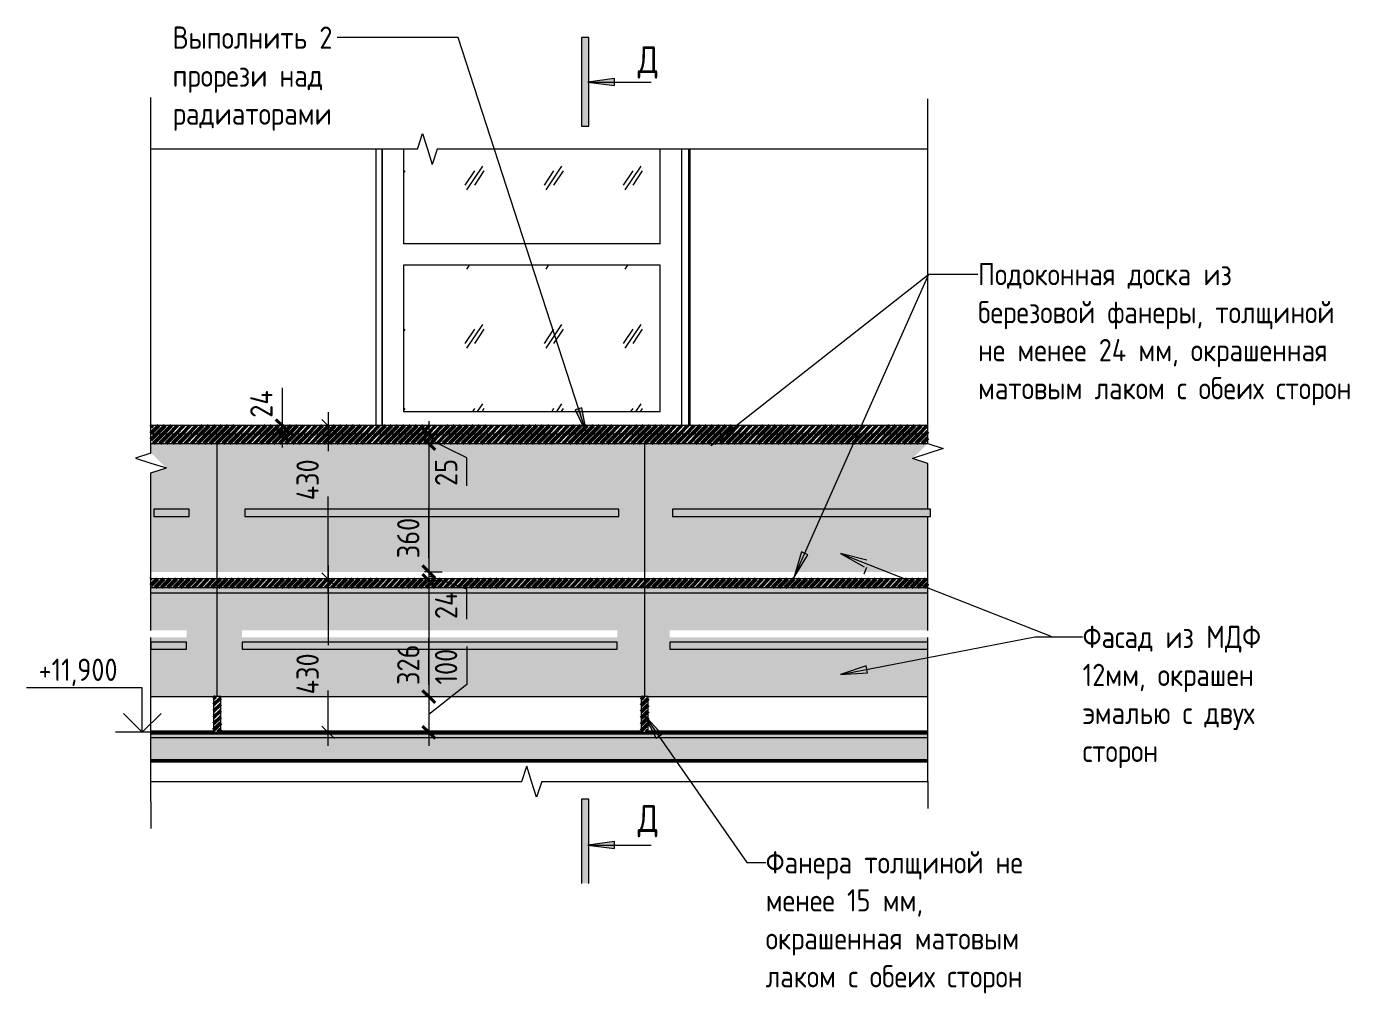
# Model space of a CAD drawing. Header units: millimetres. Extents: x 706 to 61221, y -16940 to 17865.
# Drawn here: x 23562 to 27275, y 11168 to 13879 of the extents above; entities that cross this region are included whole.
import ezdxf

# ---------------------------------------------------------------- set-up
doc = ezdxf.new("R2010")
doc.units = ezdxf.units.MM
for name, color, linetype, lineweight in [('Аннотация', 7, 'Continuous', 20), ('Окна', 7, 'Continuous', 9), ('Отметки', 7, 'Continuous', 9), ('Перекрытие', 7, 'Continuous', 20), ('Размеры', 7, 'Continuous', 9), ('Размеры-25', 7, 'Continuous', 9), ('Стены внутренние', 7, 'Continuous', 20), ('Стены наружные', 7, 'Continuous', 20), ('Узлы', 7, 'Continuous', 20)]:
    doc.layers.add(name, color=color, linetype=linetype, lineweight=lineweight)
doc.layers.add('Линии', color=7, linetype='Continuous', lineweight=9, true_color=0x00a600)
doc.styles.add('GOST Common', font='GOST_Common.ttf', dxfattribs={"width": 0.9, "height": 75})
doc.styles.add('GOST Common_3', font='GOST_Common.ttf', dxfattribs={"width": 0.9, "height": 62.5})
doc.styles.add('GOST Common_4', font='GOST_Common.ttf', dxfattribs={"width": 0.9, "height": 62.5})
doc.dimstyles.new('ADSK_Основной_2_5_мм_2', dxfattribs={"dimscale": 304.8, "dimtxt": 62.857187, "dimasz": 0.115978, "dimexe": 0.123031, "dimexo": 0.123031, "dimgap": 0.024606, "dimtad": 1, "dimrnd": 0.01, "dimdsep": 46, "dimtxsty": 'GOST Common_4', "dimblk1": 'OBLIQUE', "dimblk2": 'OBLIQUE', "dimsah": 1, "dimcen": 0.09, "dimdle": 0.123031, "dimazin": 2, "dimtfac": 1, "dimtdec": 4, "dimtix": 1, "dimtmove": 1, "dimatfit": 3, "dimfxl": 1, "dimtvp": 1, "dimtolj": 1, "dimtzin": 0, "dimlwd": 20, "dimlwe": 20, "dimarcsym": 2})
doc.dimstyles.new('ADSK_Основной_2_5_мм_Округление_до_10_мм_2', dxfattribs={"dimscale": 304.8, "dimtxt": 62.857187, "dimasz": 0.115978, "dimexe": 0.123031, "dimexo": 0.123031, "dimgap": 0.024606, "dimtad": 1, "dimdec": 0, "dimrnd": 10, "dimdsep": 46, "dimtxsty": 'GOST Common_4', "dimblk1": 'OBLIQUE', "dimblk2": 'OBLIQUE', "dimsah": 1, "dimcen": 0.09, "dimdle": 0.123031, "dimazin": 2, "dimtfac": 1, "dimtdec": 4, "dimtix": 1, "dimtmove": 1, "dimatfit": 3, "dimfxl": 1, "dimtvp": 1, "dimtolj": 1, "dimtzin": 0, "dimlwd": 20, "dimlwe": 20, "dimarcsym": 2})
pattern_1 = [(236.311, (-2939.48, 9487.09), (-222.2412, -444.5015), [80.133, -721.194]), (236.311, (-2935.034, 9473.756), (-222.2412, -444.5015), [48.08, -753.247]), (236.311, (-2961.7, 9473.756), (-222.2412, -444.5015), [48.08, -753.247])]
pattern_2 = [(45, (24994.946, 9331.516), (-8.838835, 8.838835), [])]

# ---------------------------------------------------------------- blocks, each defined once
blk = doc.blocks.new('окна_rehau_однопольное_фрамуга_сверху - 840х2230 _глухое_ _нов_ ок-21_-V14-П-5_1')
at = {"layer": 'Окна'}
h = blk.add_hatch(dxfattribs=at)
h.set_pattern_fill('FP_15', color=256, style=0, pattern_type=2)
h.set_pattern_definition(pattern_1)
h.paths.add_polyline_path([(-3394.3, 13270), (-2713.1, 13270), (-2713.1, 13535.6), (-3338.6, 13535.6), (-3352.4, 13492.3), (-3394.3, 13535.6), (-3432.9, 13535.6), (-3432.9, 13270), (-3425.2, 13270)])
h = blk.add_hatch(dxfattribs=at)
h.set_pattern_fill('FP_15', color=256, style=0, pattern_type=2)
h.set_pattern_definition(pattern_1)
h.paths.add_polyline_path([(-3090.3, 12800), (-2713.1, 12800.2), (-2713.1, 13210), (-3432.9, 13210), (-3432.9, 12800)])
for p, q in [((-3492.9, 13535.6), (-3492.9, 12760)), ((-3492.9, 12760), (-3492.9, 13535.6)), ((-3432.9, 13535.6), (-3432.9, 13270)), ((-2713.1, 13270), (-2713.1, 13535.6)), ((-2712.9, 13270), (-2712.9, 13535.6)), ((-2652.9, 13535.6), (-2652.9, 12760)), ((-2652.9, 13535.6), (-2652.9, 12760)), ((-2632.9, 12760), (-2632.9, 13535.6)), ((-2712.9, 13270), (-3432.9, 13270)), ((-3432.9, 13210), (-3432.9, 12800)), ((-2712.9, 13210), (-3432.9, 13210)), ((-2713.1, 12800), (-2713.1, 13210)), ((-2712.9, 12800), (-2712.9, 13210)), ((-3432.9, 12800), (-2712.9, 12800))]:
    blk.add_line(p, q, dxfattribs=at)
blk = doc.blocks.new('ADSK_Обрыв_Линия - По умолчанию-5819089-П-5_1')
at = {"layer": 'Узлы'}
for p, q in [((-4141.7, 11761.8), (-3101.1, 11761.8)), ((-3045.4, 11761.8), (-1961.7, 11761.8))]:
    blk.add_line(p, q, dxfattribs=at)
blk = doc.blocks.new('ADSK_Обрыв_Линия - По умолчанию-5818451-П-5_1')
at = {"layer": 'Узлы'}
for p, q in [((-3394.3, 13535.6), (-4141.7, 13535.6)), ((-1961.7, 13535.6), (-3338.6, 13535.6))]:
    blk.add_line(p, q, dxfattribs=at)
blk = doc.blocks.new('ADSK_Обрыв_Линия - По умолчанию-5819985-П-5_1')
at = {"layer": 'Узлы'}
for p, q in [((-1961.7, 12710), (-1961.7, 13601.8)), ((-1961.7, 12525.4), (-1961.7, 12654.3)), ((-1961.7, 12186), (-1961.7, 12505.4)), ((-1961.7, 11761.8), (-1961.7, 12166))]:
    blk.add_line(p, q, dxfattribs=at)
blk = doc.blocks.new('ADSK_Обрыв_Линия - По умолчанию-5819952-П-5_1')
at = {"layer": 'Узлы'}
for p, q in [((-4141.7, 12683.2), (-4141.7, 13605)), ((-4141.7, 12186), (-4141.7, 12627.5)), ((-4141.7, 11705), (-4141.7, 12166))]:
    blk.add_line(p, q, dxfattribs=at)
blk = doc.blocks.new('ADSK_Аннотация_Текст_сВыноской2 - Текст с выноской 2-2979980-П-5_1')
at = {"layer": 'Аннотация'}
blk.add_line((-2913.3, 13661.2), (-2913.3, 13786.2), dxfattribs=at)
blk = doc.blocks.new('Высотные отметки - Стрелка вверх-12093-П-5_1')
at = {"layer": 'Аннотация'}
for p, q in [((-4166.2, 12025), (-4491.2, 12025)), ((-4166.2, 11900), (-4166.2, 12025)), ((-4166.2, 11900), (-4219.2, 11953)), ((-4166.2, 11900), (-4113.1, 11953)), ((-4091.2, 11900), (-4241.2, 11900))]:
    blk.add_line(p, q, dxfattribs=at)
blk = doc.blocks.new('_Oblique')
at = {"color": 0, "linetype": 'ByBlock', "lineweight": -2}
blk.add_line((-0.5, -0.5), (0.5, 0.5), dxfattribs=at)
blk = doc.blocks.new('DIMBLOCK107-П-5_1')
at = {"layer": 'Defpoints', "color": 0, "transparency": 16777216}
for p in [(24433.9, 12330), (24408.9, 11900), (24433.9, 11900)]:
    blk.add_point(p, dxfattribs=at)
at = {"layer": 'Размеры', "color": 0, "lineweight": 20, "transparency": 16777216}
for p, q in [((24408.9, 12367.5), (24408.9, 12144.4)), ((24396.4, 12330), (24371.4, 12330)), ((24408.9, 11862.5), (24408.9, 12016.9)), ((24396.4, 11900), (24371.4, 11900))]:
    blk.add_line(p, q, dxfattribs=at)
at = {"layer": 'Размеры', "color": 0, "lineweight": 20, "transparency": 16777216, "xscale": 35.35, "yscale": 35.35, "zscale": 35.35}
for p, rotation in [((24408.9, 12330), 90), ((24408.9, 11900), 270)]:
    blk.add_blockref('_Oblique', p, dxfattribs=dict(at, rotation=rotation))
at = {"layer": 'Размеры', "color": 0, "lineweight": 20, "transparency": 16777216, "insert": (24319.7, 12006.5), "char_height": 62.5, "width": 148.3, "attachment_point": 1, "rotation": 90, "line_spacing_factor": 1.022761, "style": 'GOST Common_4'}
blk.add_mtext('\\A1;430', dxfattribs=at)
blk = doc.blocks.new('DIMBLOCK108-П-5_1')
at = {"layer": 'Размеры-25', "lineweight": 20, "transparency": 16777216}
for p, q in [((24691.3, 12772.5), (24691.3, 12710)), ((24691.3, 12735), (24678.8, 12735)), ((24691.3, 12735), (24728.8, 12735)), ((24691.3, 12710), (24678.8, 12710)), ((24797.6, 12669.8), (24691.3, 12722.5)), ((24691.3, 12710), (24728.8, 12710)), ((24797.6, 12590.9), (24797.6, 12669.8))]:
    blk.add_line(p, q, dxfattribs=at)
at = {"layer": 'Размеры-25', "lineweight": 40, "transparency": 16777216}
for p, q in [((24691.3, 12735), (24673.7, 12752.7)), ((24691.3, 12735), (24709, 12717.3)), ((24691.3, 12710), (24673.7, 12727.7)), ((24691.3, 12710), (24709, 12692.3))]:
    blk.add_line(p, q, dxfattribs=at)
at = {"layer": 'Размеры-25', "color": 0, "lineweight": 20, "transparency": 16777216, "insert": (24708.4, 12590.9), "char_height": 62.5, "width": 94.605, "attachment_point": 1, "rotation": 90, "line_spacing_factor": 1.022761, "style": 'GOST Common_4'}
blk.add_mtext('25', dxfattribs=at)
blk = doc.blocks.new('DIMBLOCK109-П-5_1')
at = {"layer": 'Размеры-25', "lineweight": 40, "transparency": 16777216}
for p, q in [((24691.3, 12710), (24673.7, 12727.7)), ((24691.3, 12710), (24709, 12692.3)), ((24691.3, 12350), (24673.7, 12367.7)), ((24691.3, 12350), (24709, 12332.3))]:
    blk.add_line(p, q, dxfattribs=at)
at = {"layer": 'Размеры-25', "lineweight": 20, "transparency": 16777216}
for p, q in [((24691.3, 12710), (24678.8, 12710)), ((24691.3, 12710), (24691.3, 12350)), ((24691.3, 12710), (24728.8, 12710)), ((24691.3, 12506.5), (24691.3, 12530)), ((24691.3, 12388.2), (24691.3, 12506.5)), ((24691.3, 12350), (24678.8, 12350)), ((24691.3, 12350), (24728.8, 12350))]:
    blk.add_line(p, q, dxfattribs=at)
at = {"layer": 'Размеры-25', "color": 0, "lineweight": 20, "transparency": 16777216, "insert": (24602.2, 12388.2), "char_height": 62.5, "width": 141.908, "attachment_point": 1, "rotation": 90, "line_spacing_factor": 1.022761, "style": 'GOST Common_4'}
blk.add_mtext('360', dxfattribs=at)
blk = doc.blocks.new('DIMBLOCK110-П-5_1')
at = {"layer": 'Размеры-25', "lineweight": 40, "transparency": 16777216}
for p, q in [((24691.3, 12350), (24673.7, 12367.7)), ((24691.3, 12326), (24673.7, 12343.7)), ((24691.3, 12350), (24709, 12332.3)), ((24691.3, 12326), (24709, 12308.3))]:
    blk.add_line(p, q, dxfattribs=at)
at = {"layer": 'Размеры-25', "lineweight": 20, "transparency": 16777216}
for p, q in [((24691.3, 12350), (24678.8, 12350)), ((24691.3, 12350), (24691.3, 12326)), ((24691.3, 12350), (24728.8, 12350)), ((24797.6, 12301.9), (24691.3, 12338)), ((24691.3, 12326), (24678.8, 12326)), ((24691.3, 12326), (24728.8, 12326)), ((24797.6, 12217.7), (24797.6, 12301.9))]:
    blk.add_line(p, q, dxfattribs=at)
at = {"layer": 'Размеры-25', "color": 0, "lineweight": 20, "transparency": 16777216, "insert": (24708.4, 12217.7), "char_height": 62.5, "width": 100.998, "attachment_point": 1, "rotation": 90, "line_spacing_factor": 1.022761, "style": 'GOST Common_4'}
blk.add_mtext('24', dxfattribs=at)
blk = doc.blocks.new('DIMBLOCK111-П-5_1')
at = {"layer": 'Размеры-25', "lineweight": 40, "transparency": 16777216}
for p, q in [((24691.3, 12326), (24673.7, 12343.7)), ((24691.3, 12326), (24709, 12308.3)), ((24691.3, 12000), (24673.7, 12017.7)), ((24691.3, 12000), (24709, 11982.3))]:
    blk.add_line(p, q, dxfattribs=at)
at = {"layer": 'Размеры-25', "lineweight": 20, "transparency": 16777216}
for p, q in [((24691.3, 12326), (24678.8, 12326)), ((24691.3, 12326), (24691.3, 12000)), ((24691.3, 12326), (24728.8, 12326)), ((24691.3, 12151.2), (24691.3, 12163)), ((24691.3, 12032.9), (24691.3, 12151.2)), ((24691.3, 12000), (24678.8, 12000)), ((24691.3, 12000), (24728.8, 12000))]:
    blk.add_line(p, q, dxfattribs=at)
at = {"layer": 'Размеры-25', "color": 0, "lineweight": 20, "transparency": 16777216, "insert": (24602.2, 12032.9), "char_height": 62.5, "width": 141.908, "attachment_point": 1, "rotation": 90, "line_spacing_factor": 1.022761, "style": 'GOST Common_4'}
blk.add_mtext('326', dxfattribs=at)
blk = doc.blocks.new('DIMBLOCK112-П-5_1')
at = {"layer": 'Размеры-25', "lineweight": 20, "transparency": 16777216}
for p, q in [((24797.6, 12140.4), (24797.6, 12033.9)), ((24797.6, 12033.9), (24691.3, 11950)), ((24691.3, 12000), (24678.8, 12000)), ((24691.3, 12000), (24691.3, 11862.5)), ((24691.3, 12000), (24728.8, 12000)), ((24691.3, 11900), (24678.8, 11900)), ((24691.3, 11900), (24728.8, 11900))]:
    blk.add_line(p, q, dxfattribs=at)
at = {"layer": 'Размеры-25', "lineweight": 40, "transparency": 16777216}
for p, q in [((24691.3, 12000), (24673.7, 12017.7)), ((24691.3, 12000), (24709, 11982.3)), ((24691.3, 11900), (24673.7, 11917.7)), ((24691.3, 11900), (24709, 11882.3))]:
    blk.add_line(p, q, dxfattribs=at)
at = {"layer": 'Размеры-25', "color": 0, "lineweight": 20, "transparency": 16777216, "insert": (24708.4, 12033.9), "char_height": 62.5, "width": 127.845, "attachment_point": 1, "rotation": 90, "line_spacing_factor": 1.022761, "style": 'GOST Common_4'}
blk.add_mtext('100', dxfattribs=at)
blk = doc.blocks.new('DIMBLOCK113-П-5_1')
at = {"layer": 'Размеры-25', "lineweight": 20, "transparency": 16777216}
for p, q in [((24279.2, 12866.4), (24279.2, 12782.2)), ((24279.2, 12797.5), (24279.2, 12698.5)), ((24279.2, 12782.2), (24279.2, 12748)), ((24279.2, 12760), (24266.7, 12760)), ((24279.2, 12736), (24266.7, 12736)), ((24279.2, 12760), (24316.7, 12760)), ((24279.2, 12736), (24316.7, 12736))]:
    blk.add_line(p, q, dxfattribs=at)
at = {"layer": 'Размеры-25', "lineweight": 40, "transparency": 16777216}
for p, q in [((24279.2, 12760), (24261.5, 12777.7)), ((24279.2, 12736), (24261.5, 12753.7)), ((24279.2, 12760), (24296.8, 12742.3)), ((24279.2, 12736), (24296.8, 12718.3))]:
    blk.add_line(p, q, dxfattribs=at)
at = {"layer": 'Размеры-25', "color": 0, "lineweight": 20, "transparency": 16777216, "insert": (24190, 12782.2), "char_height": 62.5, "width": 100.998, "attachment_point": 1, "rotation": 90, "line_spacing_factor": 1.022761, "style": 'GOST Common_4'}
blk.add_mtext('24', dxfattribs=at)
blk = doc.blocks.new('*D218')
at = {"layer": 'Defpoints', "color": 0, "transparency": 16777216}
for p in [(24433.9, 12760), (24408.9, 12330), (24433.9, 12330)]:
    blk.add_point(p, dxfattribs=at)
at = {"layer": 'Размеры', "color": 0, "lineweight": 20, "transparency": 16777216}
for p, q in [((24408.9, 12797.5), (24408.9, 12688.6)), ((24396.4, 12760), (24371.4, 12760)), ((24408.9, 12292.5), (24408.9, 12561.1)), ((24396.4, 12330), (24371.4, 12330))]:
    blk.add_line(p, q, dxfattribs=at)
at = {"layer": 'Размеры', "color": 0, "lineweight": 20, "transparency": 16777216, "xscale": 35.35, "yscale": 35.35, "zscale": 35.35}
for p, rotation in [((24408.9, 12760), 90), ((24408.9, 12330), 270)]:
    blk.add_blockref('_Oblique', p, dxfattribs=dict(at, rotation=rotation))
at = {"layer": 'Размеры', "color": 0, "lineweight": 20, "transparency": 16777216, "insert": (24319.7, 12550.7), "char_height": 62.5, "width": 148.3, "attachment_point": 1, "rotation": 90, "line_spacing_factor": 1.022761, "style": 'GOST Common_4'}
blk.add_mtext('\\A1;430', dxfattribs=at)

msp = doc.modelspace()

# ---------------------------------------------------------------- hatches: boundary and pattern name
at = {"layer": 'Аннотация'}
for points in [[(25137.056, 13723.684), (25212.055, 13713.805), (25212.057, 13733.553)], [(25137.056, 11583.684), (25212.055, 11573.805), (25212.057, 11593.553)]]:
    msp.add_hatch(color=256, dxfattribs=at).paths.add_polyline_path(points)
at = {"layer": 'Аннотация', "lineweight": 9}
for points in [[(25134.525, 12736), (25120.734, 12810.379), (25101.953, 12804.275)], [(25482.576, 12704.735), (25547.66, 12743.293), (25535.463, 12758.824)], [(25715.383, 12333.313), (25754.871, 12397.835), (25736.826, 12405.857)], [(25846.717, 12401.083), (25912.921, 12364.484), (25920.138, 12382.865)], [(25846.574, 12062.283), (25922.086, 12066.802), (25918.343, 12086.192)], [(25293.896, 11950.519), (25328.723, 11883.366), (25344.917, 11894.668)]]:
    msp.add_hatch(color=256, dxfattribs=at).paths.add_polyline_path(points)
at = {"layer": 'Перекрытие', "true_color": 0xc0c0c0}
for points in [[(23911.524, 11897.45), (26091.524, 11897.45), (26091.524, 11900), (23911.524, 11900)], [(23911.524, 11895), (26091.524, 11895), (26091.524, 11897.45), (23911.524, 11897.45)], [(23911.524, 11885), (26091.524, 11885), (26091.524, 11895), (23911.524, 11895)], [(23911.524, 11820), (26091.524, 11820), (26091.524, 11885), (23911.524, 11885)]]:
    msp.add_hatch(color=9, dxfattribs=at).paths.add_polyline_path(points)
at = {"layer": 'Узлы'}
h = msp.add_hatch(color=256, dxfattribs=at)
h.paths.add_polyline_path([(25139.008, 11476.111), (25139.965, 11476.111), (25139.965, 11712.511), (25119.965, 11712.511), (25119.965, 11476.111)])
h.paths.add_polyline_path([(25139.965, 13599.675), (25139.965, 13848.175), (25119.965, 13848.175), (25119.965, 13599.675)])
at = {"layer": 'Узлы', "lineweight": 50, "true_color": 0xc29f78}
h = msp.add_hatch(dxfattribs=at)
h.set_pattern_fill('FP_16', color=33, style=0, pattern_type=2)
h.set_pattern_definition(pattern_2)
h.paths.add_polyline_path([(26091.524, 12736), (26091.524, 12760), (23911.524, 12760), (23911.524, 12736), (25654.763, 12736)])
h = msp.add_hatch(dxfattribs=at)
h.set_pattern_fill('FP_16', color=33, style=0, pattern_type=2)
h.set_pattern_definition(pattern_2)
h.paths.add_polyline_path([(23911.524, 12710), (26091.524, 12710), (26091.524, 12736), (23911.524, 12736), (23911.524, 12735)])
at = {"layer": 'Узлы', "true_color": 0xffffff}
h = msp.add_hatch(color=7, dxfattribs=at)
h.paths.add_polyline_path([(26091.524, 12310), (26091.524, 12326), (23911.524, 12326), (23911.524, 12310), (26038.527, 12310)])
h.paths.add_polyline_path([(25654.763, 12350), (26091.524, 12350), (26091.524, 12505.425), (25374.862, 12505.425), (25374.862, 12525.425), (26091.524, 12525.425), (26091.524, 12654.302), (26048.222, 12668.052), (26091.524, 12710), (23911.524, 12710), (23911.524, 12683.154), (23954.825, 12641.25), (23911.524, 12627.5), (23911.524, 12350), (25374.862, 12350)])
h.paths.add_polyline_path([(25224.673, 12505.425), (24174.862, 12505.425), (24174.862, 12525.425), (25224.673, 12525.425), (25224.673, 12520.283)])
h.paths.add_polyline_path([(23919.095, 12505.425), (23919.095, 12525.425), (24019.095, 12525.425), (24019.095, 12505.425)])
at = {"layer": 'Узлы'}
for points in [[(24019.095, 12505.425), (24019.095, 12525.425), (23919.095, 12525.425), (23919.095, 12505.425)], [(24271.141, 12505.425), (25224.673, 12505.425), (25224.673, 12525.425), (24174.862, 12525.425), (24174.862, 12505.425)], [(25374.862, 12505.425), (26099.095, 12505.425), (26099.095, 12525.425), (25374.862, 12525.425)], [(24011.524, 12133), (24011.524, 12153), (23911.524, 12153), (23911.524, 12133)], [(24271.141, 12133), (25219.717, 12133), (25219.717, 12153), (24167.291, 12153), (24167.291, 12133)], [(25654.763, 12133), (26091.524, 12133), (26091.524, 12153), (25367.291, 12153), (25367.291, 12133)]]:
    msp.add_hatch(color=256, dxfattribs=at).paths.add_polyline_path(points)
at = {"layer": 'Узлы', "lineweight": 50, "true_color": 0xc29f78}
h = msp.add_hatch(dxfattribs=at)
h.set_pattern_fill('FP_16', color=33, style=0, pattern_type=2)
h.set_pattern_definition([(45, (24994.946, 9311.516), (-8.838835, 8.838835), [])])
h.paths.add_polyline_path([(23911.524, 12306), (26091.524, 12306), (26091.524, 12330), (23911.524, 12330)])
at = {"layer": 'Узлы', "true_color": 0xffffff}
h = msp.add_hatch(color=7, dxfattribs=at)
h.paths.add_polyline_path([(23911.524, 12000), (26091.524, 12000), (26091.524, 12166), (25367.291, 12166), (25367.291, 12186), (26091.524, 12186), (26091.524, 12310), (23911.524, 12310), (23911.524, 12186), (24011.524, 12186), (24011.524, 12166), (23911.524, 12166), (23911.524, 12050)])
h.paths.add_polyline_path([(24271.141, 12166), (24167.291, 12166), (24167.291, 12186), (25219.717, 12186), (25219.717, 12166), (24962.952, 12166)])
at = {"layer": 'Узлы', "lineweight": 50, "true_color": 0xc29f78}
h = msp.add_hatch(dxfattribs=at)
h.set_pattern_fill('FP_16', color=33, style=0, pattern_type=2)
h.set_pattern_definition(pattern_2)
h.paths.add_polyline_path([(24107.102, 11900), (24107.102, 12000), (24087.102, 12000), (24087.102, 11900)])
h = msp.add_hatch(dxfattribs=at)
h.set_pattern_fill('FP_16', color=33, style=0, pattern_type=2)
h.set_pattern_definition(pattern_2)
h.paths.add_polyline_path([(25287.102, 11900), (25307.102, 11900), (25307.102, 12000), (25287.102, 12000)])

# ---------------------------------------------------------------- linework, layer by layer
at = {"layer": 'Аннотация', "lineweight": 9}
for p, q in [((24677.311, 13848.065), (24433.517, 13848.065)), ((24773.094, 13848.065), (24677.311, 13848.065)), ((25134.525, 12736), (24773.094, 13848.065)), ((25482.576, 12704.735), (26093.914, 13184.84)), ((25715.383, 12333.313), (26093.914, 13184.84)), ((26093.914, 13184.84), (26232.179, 13184.84)), ((26093.914, 13184.84), (26232.179, 13184.84)), ((25120.734, 12810.379), (25101.953, 12804.275)), ((25134.525, 12736), (25120.734, 12810.379)), ((25101.953, 12804.275), (25134.525, 12736)), ((25535.463, 12758.824), (25482.576, 12704.735)), ((25482.576, 12704.735), (25547.66, 12743.293)), ((25547.66, 12743.293), (25535.463, 12758.824)), ((25736.826, 12405.857), (25715.383, 12333.313)), ((25754.871, 12397.835), (25736.826, 12405.857)), ((25846.717, 12401.083), (25912.921, 12364.484)), ((25920.138, 12382.865), (25846.717, 12401.083)), ((25846.717, 12401.083), (26441.627, 12167.52)), ((25715.383, 12333.313), (25754.871, 12397.835)), ((25912.921, 12344.484), (25920.138, 12362.865)), ((25846.574, 12062.283), (26391.787, 12167.52)), ((26391.787, 12167.52), (26525.857, 12167.52)), ((26441.627, 12167.52), (26525.857, 12167.52)), ((25918.343, 12086.192), (25846.574, 12062.283)), ((25846.574, 12062.283), (25922.086, 12066.802)), ((25922.086, 12066.802), (25918.343, 12086.192)), ((25293.896, 11950.519), (25328.723, 11883.366)), ((25344.917, 11894.668), (25293.896, 11950.519)), ((25328.723, 11883.366), (25344.917, 11894.668)), ((25583.643, 11535.374), (25636.457, 11535.374))]:
    msp.add_line(p, q, dxfattribs=at)
at = {"layer": 'Аннотация'}
for p, q in [((25212.057, 13733.553), (25137.056, 13723.684)), ((25137.056, 13723.684), (25212.055, 13713.805)), ((25137.056, 13723.684), (25314.965, 13723.671)), ((25212.055, 13713.805), (25212.057, 13733.553)), ((23911.524, 13605), (23911.524, 13680)), ((26091.524, 13601.802), (26091.524, 13676.802)), ((24658.947, 13535.587), (24673.025, 13578.912)), ((24658.947, 13535.587), (24673.025, 13578.912)), ((24673.025, 13578.912), (24687.102, 13535.587)), ((24673.025, 13578.912), (24687.102, 13535.587)), ((24687.102, 13535.587), (24700.852, 13492.285)), ((24714.602, 13535.587), (24700.852, 13492.285)), ((24714.602, 13535.587), (24700.852, 13492.285)), ((26091.524, 12709.956), (26134.849, 12695.879)), ((26091.524, 12709.956), (26134.849, 12695.879)), ((23911.524, 12683.154), (23868.199, 12669.077)), ((23911.524, 12683.154), (23868.199, 12669.077)), ((23868.199, 12669.077), (23911.524, 12655)), ((23868.199, 12669.077), (23911.524, 12655)), ((26091.524, 12681.802), (26048.222, 12668.052)), ((26091.524, 12654.302), (26048.222, 12668.052)), ((26091.524, 12654.302), (26048.222, 12668.052)), ((26134.849, 12695.879), (26091.524, 12681.802)), ((26134.849, 12695.879), (26091.524, 12681.802)), ((23911.524, 12655), (23954.825, 12641.25)), ((23911.524, 12627.5), (23954.825, 12641.25)), ((23911.524, 12627.5), (23954.825, 12641.25)), ((24952.161, 11761.802), (24965.911, 11805.103)), ((24952.161, 11761.802), (24965.911, 11805.103)), ((24979.661, 11761.802), (24965.911, 11805.103)), ((24993.738, 11718.476), (24979.661, 11761.802)), ((24993.738, 11718.476), (24979.661, 11761.802)), ((25007.815, 11761.802), (24993.738, 11718.476)), ((25007.815, 11761.802), (24993.738, 11718.476)), ((26091.524, 11761.802), (26091.524, 11686.802)), ((23911.524, 11705), (23911.524, 11630)), ((25212.057, 11593.553), (25137.056, 11583.684)), ((25212.055, 11573.805), (25212.057, 11593.553)), ((25137.056, 11583.684), (25212.055, 11573.805)), ((25137.056, 11583.684), (25314.965, 11583.671))]:
    msp.add_line(p, q, dxfattribs=at)
at = {"layer": 'Линии', "color": 7}
for p, q in [((25139.965, 13848.175), (25119.965, 13848.175)), ((25119.965, 13848.175), (25119.965, 13599.675)), ((25139.965, 13599.675), (25139.965, 13848.175)), ((25119.965, 13599.675), (25139.965, 13599.675)), ((26091.524, 12760), (23911.524, 12760)), ((26091.524, 12736), (23911.524, 12736)), ((23911.524, 12710), (26091.524, 12710)), ((24019.095, 12525.425), (23919.095, 12525.425)), ((23919.095, 12525.425), (23919.095, 12505.425)), ((24019.095, 12505.425), (24019.095, 12525.425)), ((25224.673, 12525.425), (24174.862, 12525.425)), ((24174.862, 12525.425), (24174.862, 12505.425)), ((25224.673, 12505.425), (25224.673, 12525.425)), ((26099.095, 12525.425), (25374.862, 12525.425)), ((25374.862, 12525.425), (25374.862, 12505.425)), ((26099.095, 12505.425), (26099.095, 12525.425)), ((23919.095, 12505.425), (24019.095, 12505.425)), ((24174.862, 12505.425), (25224.673, 12505.425)), ((25374.862, 12505.425), (26099.095, 12505.425)), ((26091.524, 12330), (23911.524, 12330)), ((23911.524, 12306), (26091.524, 12306)), ((26091.524, 12290), (23911.524, 12290)), ((24011.524, 12153), (23911.524, 12153)), ((23911.524, 12153), (23911.524, 12133)), ((24011.524, 12133), (24011.524, 12153)), ((25219.717, 12153), (24167.291, 12153)), ((24167.291, 12153), (24167.291, 12133)), ((25219.717, 12133), (25219.717, 12153)), ((26091.524, 12153), (25367.291, 12153)), ((25367.291, 12153), (25367.291, 12133)), ((26091.524, 12133), (26091.524, 12153)), ((23911.524, 12133), (24011.524, 12133)), ((24167.291, 12133), (25219.717, 12133)), ((25367.291, 12133), (26091.524, 12133)), ((23911.524, 12000), (24087.102, 12000)), ((24107.102, 12000), (24087.102, 12000)), ((24087.102, 12000), (24087.102, 11900)), ((24107.102, 12000), (25287.102, 12000)), ((24107.102, 11900), (24107.102, 12000)), ((25307.102, 12000), (25287.102, 12000)), ((25287.102, 12000), (25287.102, 11900)), ((25307.102, 12000), (26091.524, 12000)), ((25307.102, 11900), (25307.102, 12000)), ((24087.102, 11900), (24107.102, 11900)), ((25287.102, 11900), (25307.102, 11900)), ((25139.965, 11712.511), (25119.965, 11712.511)), ((25119.965, 11712.511), (25119.965, 11476.111)), ((25139.965, 11476.111), (25139.965, 11712.511))]:
    msp.add_line(p, q, dxfattribs=at)
at = {"layer": 'Линии', "color": 7, "lineweight": 20}
for p, q in [((23911.524, 12710), (26053.729, 12710)), ((24097.102, 12000), (24097.102, 12710)), ((25297.102, 12000), (25297.102, 12710)), ((23911.524, 12000), (24087.102, 12000)), ((24107.102, 12000), (25287.102, 12000)), ((25307.102, 12000), (26091.524, 12000))]:
    msp.add_line(p, q, dxfattribs=at)
at = {"layer": 'Отметки', "lineweight": 20}
msp.add_line((24018.957, 11900), (23887.06, 11900), dxfattribs=at)
at = {"layer": 'Перекрытие', "lineweight": 50}
for p, q in [((24087.102, 11900), (23911.524, 11900)), ((25287.102, 11900), (24107.102, 11900)), ((26091.524, 11900), (25307.102, 11900)), ((26091.524, 11820), (23911.524, 11820))]:
    msp.add_line(p, q, dxfattribs=at)
at = {"layer": 'Перекрытие'}
for p, q in [((26091.524, 11897.45), (23911.524, 11897.45)), ((26091.524, 11895), (23911.524, 11895)), ((26091.524, 11885), (23911.524, 11885))]:
    msp.add_line(p, q, dxfattribs=at)
at = {"layer": 'Стены внутренние'}
for p, q in [((24543.307, 12760), (24543.307, 13535.587)), ((25422.826, 13535.587), (25422.826, 12760)), ((25423.206, 12760), (25423.206, 13535.587)), ((25423.281, 13535.587), (25423.281, 12760))]:
    msp.add_line(p, q, dxfattribs=at)
at = {"layer": 'Стены наружные'}
for p, q in [((25422.978, 12760), (25422.978, 13535.587)), ((25423.069, 13535.587), (25423.069, 12760))]:
    msp.add_line(p, q, dxfattribs=at)

# ---------------------------------------------------------------- block references
at = {"layer": 'Аннотация'}
for name, p in [('ADSK_Аннотация_Текст_сВыноской2 - Текст с выноской 2-2979980-П-5_1', (28053.229, 0)), ('Высотные отметки - Стрелка вверх-12093-П-5_1', (28053.229, 0)), ('ADSK_Аннотация_Текст_сВыноской2 - Текст с выноской 2-2979980-П-5_1', (28053.229, -2140))]:
    msp.add_blockref(name, p, dxfattribs=at)
at = {"layer": 'Окна'}
msp.add_blockref('окна_rehau_однопольное_фрамуга_сверху - 840х2230 _глухое_ _нов_ ок-21_-V14-П-5_1', (28053.229, 0), dxfattribs=at)
at = {"layer": 'Узлы'}
for name in ['ADSK_Обрыв_Линия - По умолчанию-5819952-П-5_1', 'ADSK_Обрыв_Линия - По умолчанию-5819985-П-5_1', 'ADSK_Обрыв_Линия - По умолчанию-5818451-П-5_1', 'ADSK_Обрыв_Линия - По умолчанию-5819089-П-5_1']:
    msp.add_blockref(name, (28053.229, 0), dxfattribs=at)

# ---------------------------------------------------------------- texts
at = {"layer": 'Аннотация', "lineweight": 9, "char_height": 62.5, "attachment_point": 1, "line_spacing_factor": 1.022766, "style": 'GOST Common_3'}
for s, insert, width in [('\\pxt1.44,2.88,4.32,5.76,7.2,8.64,10.08,11.52,12.96,14.4,15.84,17.28,18.72,20.16,21.6,23.04,24.48,25.92,27.36,28.8,30.24,31.68,33.12,34.56,36,37.44,38.88,40.32,41.76,43.2,44.64,46.08;{Выполнить 2 прорези над радиаторами}', (23972.15, 13879.363), 705.375), ('\\pxt1.44,2.88,4.32,5.76,7.2,8.64,10.08,11.52,12.96,14.4,15.84,17.28,18.72,20.16,21.6,23.04,24.48,25.92,27.36,28.8,30.24,31.68,33.12,34.56,36,37.44,38.88,40.32,41.76,43.2,44.64,46.08;{Подоконная доска из березовой фанеры, толщиной не менее 24 мм, окрашенная матовым лаком с обеих сторон}', (26232.179, 13216.138), 1067.175), ('\\pxt1.44,2.88,4.32,5.76,7.2,8.64,10.08,11.52,12.96,14.4,15.84,17.28,18.72,20.16,21.6,23.04,24.48,25.92,27.36,28.8,30.24,31.68,33.12,34.56,36,37.44,38.88,40.32,41.76,43.2,44.64,46.08;{Фасад из МДФ 12мм, окрашен эмалью с двух сторон}', (26525.857, 12198.818), 705.375), ('\\pxt1.44,2.88,4.32,5.76,7.2,8.64,10.08,11.52,12.96,14.4,15.84,17.28,18.72,20.16,21.6,23.04,24.48,25.92,27.36,28.8,30.24,31.68,33.12,34.56,36,37.44,38.88,40.32,41.76,43.2,44.64,46.08;{Фанера толщиной не менее 15 мм, окрашенная матовым лаком с обеих сторон }', (25636.457, 11566.673), 763.425)]:
    msp.add_mtext(s, dxfattribs=dict(at, insert=insert, width=width))
at = {"layer": 'Отметки', "lineweight": 20, "insert": (23596.091, 12106.677), "char_height": 62.5, "width": 278.32517, "attachment_point": 1, "line_spacing_factor": 1.022761, "style": 'GOST Common_4'}
msp.add_mtext('+11,900', dxfattribs=at)

# ---------------------------------------------------------------- dimensions: what is measured, and where the dimension line sits
at = {"layer": 'Размеры', "lineweight": 20}
for base, p1, p2, dimstyle, override, picture, middle in [((24279.155, 12736), (24304.151, 12760), (24304.151, 12736), 'ADSK_Основной_2_5_мм_2', {"dimpost": '<>', "dimfxl": 24}, 'DIMBLOCK113-П-5_1', (24231.644, 12832.714)), ((24408.877, 12330), (24433.874, 12760), (24433.874, 12330), 'ADSK_Основной_2_5_мм_Округление_до_10_мм_2', {"dimpost": '<>', "dimfxl": 450}, '*D218', (24361.367, 12624.894)), ((24691.347, 12710), (24716.343, 12735), (24716.343, 12710), 'ADSK_Основной_2_5_мм_2', {"dimpost": '<>', "dimfxl": 25}, 'DIMBLOCK108-П-5_1', (24750.086, 12638.252)), ((24691.347, 12350), (24716.343, 12710), (24716.343, 12350), 'ADSK_Основной_2_5_мм_2', {"dimpost": '<>', "dimfxl": 360}, 'DIMBLOCK109-П-5_1', (24643.836, 12459.171)), ((24408.877, 11900), (24433.874, 12330), (24433.874, 11900), 'ADSK_Основной_2_5_мм_Округление_до_10_мм_2', {"dimpost": '<>', "dimfxl": 450}, 'DIMBLOCK107-П-5_1', (24361.367, 12080.622)), ((24691.347, 12326), (24716.343, 12350), (24716.343, 12326), 'ADSK_Основной_2_5_мм_2', {"dimpost": '<>', "dimfxl": 24}, 'DIMBLOCK110-П-5_1', (24750.086, 12268.201)), ((24691.347, 12000), (24716.343, 12326), (24716.343, 12000), 'ADSK_Основной_2_5_мм_2', {"dimpost": '<>', "dimfxl": 326}, 'DIMBLOCK111-П-5_1', (24643.836, 12103.89)), ((24691.347, 11900), (24716.343, 12000), (24716.343, 11900), 'ADSK_Основной_2_5_мм_2', {"dimpost": '<>', "dimfxl": 100}, 'DIMBLOCK112-П-5_1', (24750.086, 12097.781))]:
    dim = msp.add_linear_dim(base=base, p1=p1, p2=p2, angle=90, dimstyle=dimstyle, override=override, dxfattribs=at)
    dim.commit()
    dim.dimension.update_dxf_attribs({"geometry": picture, "text_midpoint": middle, "dimtype": 160, "text_rotation": 90})

# ---------------------------------------------------------------- next in the draw order: texts
at = {"layer": 'Аннотация', "lineweight": 9, "char_height": 75, "width": 63.1755, "attachment_point": 1, "line_spacing_factor": 1.022766, "style": 'GOST Common', "bg_fill": 3, "box_fill_scale": 1.25, "bg_fill_color": 256, "bg_fill_true_color": 13158600, "bg_fill_transparency": 0}
for insert in [(25277.272, 13823.706), (25277.272, 11695.876)]:
    msp.add_mtext('\\pxt1.2,2.4,3.6,4.8,6,7.2,8.4,9.6,10.8,12,13.2,14.4,15.6,16.8,18,19.2,20.4,21.6,22.8,24,25.2,26.4,27.6,28.8,30,31.2,32.4,33.6,34.8,36,37.2,38.4;{Д}', dxfattribs=dict(at, insert=insert))

# ---------------------------------------------------------------- next in the draw order: linework, layer by layer
at = {"layer": 'Аннотация', "lineweight": 9}
msp.add_line((25293.896, 11950.519), (25583.643, 11535.374), dxfattribs=at)

doc.saveas('drawing.dxf')
